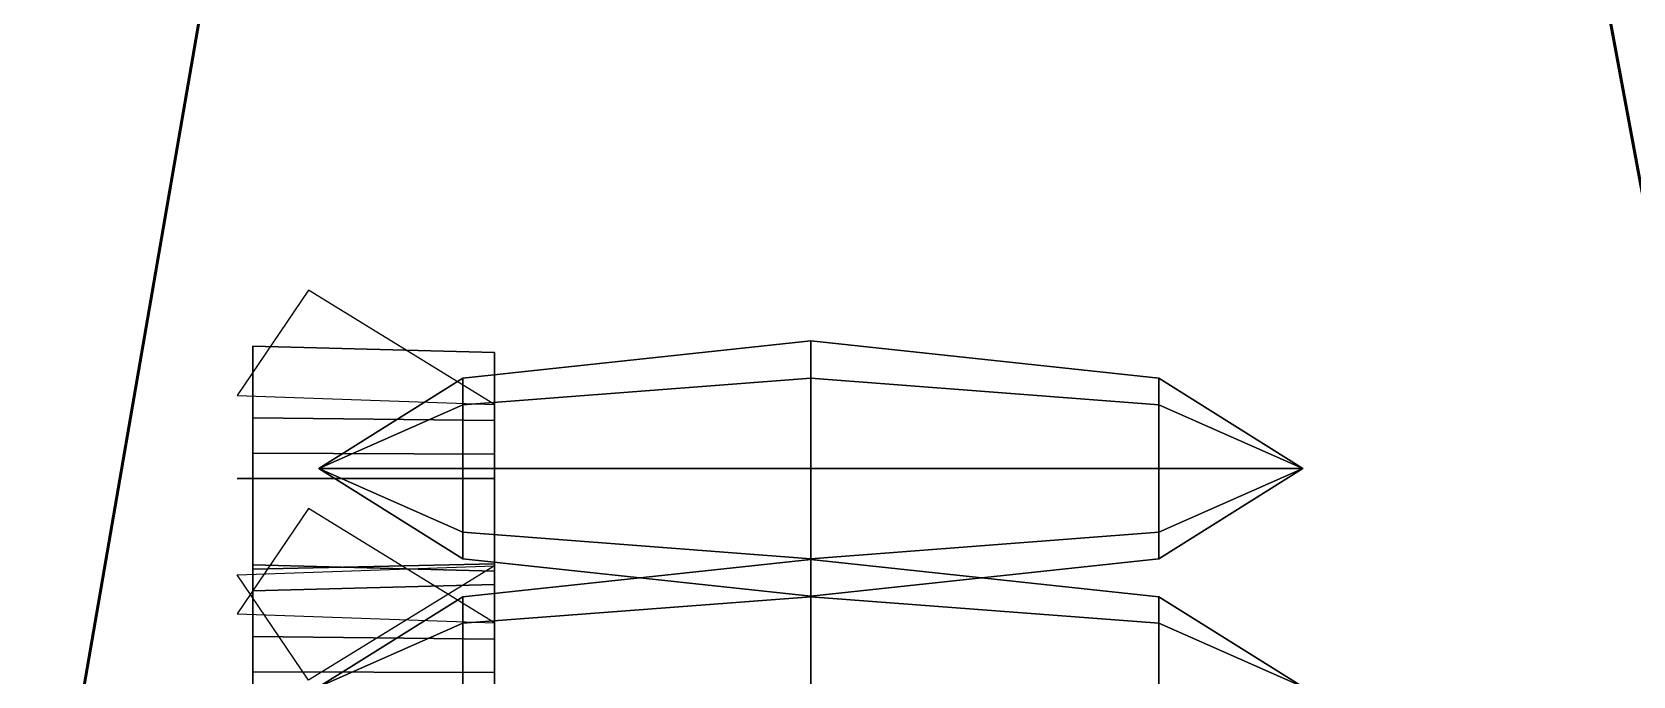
# Model space of a CAD drawing. Header units: metres. Extents: x -67.7 to 1.9, y -48.7 to 47.6.
# Drawn here: x -40.24 to -14.01, y 6.38 to 16.93 of the extents above; entities that cross this region are included whole.
import ezdxf

# ---------------------------------------------------------------- set-up
doc = ezdxf.new("R2010")
doc.units = ezdxf.units.M

msp = doc.modelspace()

# ---------------------------------------------------------------- linework, layer by layer
at = {"layer": 'AileDroite', "color": 36}
for points in [[(-40.242123, 1.360831, 11.42629), (-40.242123, 1.227727, 9.156366), (-37.292122, 18.291565, 7.987478), (-37.292122, 18.424669, 8.603401)], [(-11.442118, 1.360831, 11.42629), (-40.242123, 1.360831, 11.42629), (-37.292122, 18.424669, 8.603401), (-14.612118, 18.424669, 8.603401)], [(-14.612118, 18.424669, 8.603401), (-14.612118, 18.291565, 7.987478), (-11.442118, 1.227727, 9.156366), (-11.442118, 1.360831, 11.42629)], [(-14.612118, 18.291565, 7.987478), (-37.292122, 18.291565, 7.987478), (-40.242123, 1.227727, 9.156366), (-11.442118, 1.227727, 9.156366)]]:
    msp.add_3dface(points, dxfattribs=at)
at = {"layer": 'HBomb1', "color": 39}
for points in [[(-33.182129, 10.82513, 6.225303), (-33.182129, 11.257984, 5.180305), (-27.481655, 11.870131, 5.180305), (-27.481655, 11.257983, 6.658156)], [(-33.182129, 11.257984, 5.180305), (-33.182129, 10.82513, 4.135302), (-27.481655, 11.257983, 3.702453), (-27.481655, 11.870131, 5.180305)], [(-27.481655, 11.257983, 6.658156), (-27.481655, 11.870131, 5.180305), (-21.781185, 11.257983, 5.180305), (-21.781185, 10.82513, 6.225307)], [(-27.481655, 11.870131, 5.180305), (-27.481655, 11.257983, 3.702453), (-21.781185, 10.82513, 4.135306), (-21.781185, 11.257983, 5.180305)], [(-35.54335, 9.78013, 5.180305), (-35.54335, 9.78013, 5.180305), (-33.182129, 11.257984, 5.180305), (-33.182129, 10.82513, 6.225303)], [(-35.54335, 9.78013, 5.180305), (-35.54335, 9.78013, 5.180305), (-33.182129, 10.82513, 4.135302), (-33.182129, 11.257984, 5.180305)], [(-33.182129, 9.78013, 6.658156), (-33.182129, 10.82513, 6.225303), (-27.481655, 11.257983, 6.658156), (-27.481655, 9.780131, 7.270305)], [(-33.182129, 10.82513, 4.135302), (-33.182129, 9.78013, 3.702449), (-27.481655, 9.78013, 3.090304), (-27.481655, 11.257983, 3.702453)], [(-27.481655, 9.780131, 7.270305), (-27.481655, 11.257983, 6.658156), (-21.781185, 10.82513, 6.225307), (-21.781185, 9.780129, 6.65816)], [(-27.481655, 11.257983, 3.702453), (-27.481655, 9.78013, 3.090304), (-21.781185, 9.78013, 3.702453), (-21.781185, 10.82513, 4.135306)], [(-21.781185, 10.82513, 6.225307), (-21.781185, 11.257983, 5.180305), (-19.419962, 9.780131, 5.180305)], [(-21.781185, 11.257983, 5.180305), (-21.781185, 10.82513, 4.135306), (-19.419962, 9.780131, 5.180305)], [(-35.54335, 9.78013, 5.180305), (-35.54335, 9.78013, 5.180305), (-33.182129, 10.82513, 6.225303), (-33.182129, 9.78013, 6.658156)], [(-35.54335, 9.78013, 5.180305), (-35.54335, 9.78013, 5.180305), (-33.182129, 9.78013, 3.702449), (-33.182129, 10.82513, 4.135302)], [(-21.781185, 9.780129, 6.65816), (-21.781185, 10.82513, 6.225307), (-19.419962, 9.780131, 5.180305)], [(-21.781185, 10.82513, 4.135306), (-21.781185, 9.78013, 3.702453), (-19.419962, 9.780131, 5.180305)], [(-35.54335, 9.78013, 5.180305), (-35.54335, 9.78013, 5.180305), (-33.182129, 9.78013, 6.658156), (-33.182129, 8.73513, 6.225303)], [(-35.54335, 9.78013, 5.180305), (-35.54335, 9.78013, 5.180305), (-33.182129, 8.73513, 6.225303), (-33.182129, 8.302278, 5.180305)], [(-35.54335, 9.78013, 5.180305), (-35.54335, 9.78013, 5.180305), (-33.182129, 8.302278, 5.180305), (-33.182129, 8.73513, 4.135302)], [(-35.54335, 9.78013, 5.180305), (-35.54335, 9.78013, 5.180305), (-33.182129, 8.73513, 4.135302), (-33.182129, 9.78013, 3.702449)], [(-33.182129, 8.73513, 6.225303), (-33.182129, 9.78013, 6.658156), (-27.481655, 9.780131, 7.270305), (-27.481655, 8.302279, 6.658156)], [(-33.182129, 9.78013, 3.702449), (-33.182129, 8.73513, 4.135302), (-27.481655, 8.302279, 3.702453), (-27.481655, 9.78013, 3.090304)], [(-27.481655, 8.302279, 6.658156), (-27.481655, 9.780131, 7.270305), (-21.781185, 9.780129, 6.65816), (-21.781185, 8.735129, 6.225307)], [(-27.481655, 9.78013, 3.090304), (-27.481655, 8.302279, 3.702453), (-21.781185, 8.73513, 4.135306), (-21.781185, 9.78013, 3.702453)], [(-21.781185, 8.735129, 6.225307), (-21.781185, 9.780129, 6.65816), (-19.419962, 9.780131, 5.180305)], [(-21.781185, 8.302278, 5.180305), (-21.781185, 8.735129, 6.225307), (-19.419962, 9.780131, 5.180305)], [(-21.781185, 8.73513, 4.135306), (-21.781185, 8.302278, 5.180305), (-19.419962, 9.780131, 5.180305)], [(-21.781185, 9.78013, 3.702453), (-21.781185, 8.73513, 4.135306), (-19.419962, 9.780131, 5.180305)], [(-33.182129, 8.302278, 5.180305), (-33.182129, 8.73513, 6.225303), (-27.481655, 8.302279, 6.658156), (-27.481655, 7.690133, 5.180305)], [(-33.182129, 8.73513, 4.135302), (-33.182129, 8.302278, 5.180305), (-27.481655, 7.690133, 5.180305), (-27.481655, 8.302279, 3.702453)], [(-27.481655, 8.302279, 3.702453), (-27.481655, 7.690133, 5.180305), (-21.781185, 8.302278, 5.180305), (-21.781185, 8.73513, 4.135306)], [(-27.481655, 7.690133, 5.180305), (-27.481655, 8.302279, 6.658156), (-21.781185, 8.735129, 6.225307), (-21.781185, 8.302278, 5.180305)]]:
    msp.add_3dface(points, dxfattribs=at)
at = {"layer": 'HBomb1A1', "color": 46}
msp.add_3dface([(-32.663353, 9.616618, 6.967436), (-35.713352, 9.616618, 9.617437), (-36.88335, 9.616618, 7.177438)], dxfattribs=at)
at = {"layer": 'HBomb1A2', "color": 10}
msp.add_3dface([(-32.663353, 8.183536, 4.409347), (-35.713352, 6.309701, 2.535516), (-36.88335, 8.035041, 4.260852)], dxfattribs=at)
at = {"layer": 'HBomb1A3', "color": 11}
msp.add_3dface([(-32.663353, 10.829701, 4.449348), (-35.713352, 12.703535, 2.575518), (-36.88335, 10.978196, 4.300854)], dxfattribs=at)
at = {"layer": 'HBomb1A4', "color": 40}
for points in [[(-32.663353, 11.678491, 5.035108), (-36.623344, 11.782584, 5.024182), (-36.623344, 10.029812, 3.220823), (-32.663353, 10.016727, 3.325387)], [(-32.663353, 10.565958, 7.143871), (-36.623344, 10.609122, 7.248434), (-36.623344, 11.782584, 5.024182), (-32.663353, 11.678491, 5.035108)], [(-32.663353, 8.216619, 6.737434), (-36.623344, 8.131115, 6.819736), (-36.623344, 10.609122, 7.248434), (-32.663353, 10.565958, 7.143871)], [(-32.663353, 10.016727, 3.325387), (-36.623344, 10.029812, 3.220823), (-36.623344, 7.77308, 4.330538), (-32.663353, 7.877173, 4.377485)], [(-32.663353, 7.877173, 4.377485), (-36.623344, 7.77308, 4.330538), (-36.623344, 8.131115, 6.819736), (-32.663353, 8.216619, 6.737434)]]:
    msp.add_3dface(points, dxfattribs=at)
at = {"layer": 'HBomb2', "color": 41}
for points in [[(-33.182129, 7.245131, 6.425303), (-33.182129, 7.677985, 5.380304), (-27.481655, 8.290131, 5.380304), (-27.481655, 7.677984, 6.858156)], [(-33.182129, 7.677985, 5.380304), (-33.182129, 7.245131, 4.335302), (-27.481655, 7.677983, 3.902452), (-27.481655, 8.290131, 5.380304)], [(-27.481655, 7.677984, 6.858156), (-27.481655, 8.290131, 5.380304), (-21.781185, 7.677984, 5.380304), (-21.781185, 7.245131, 6.425306)], [(-27.481655, 8.290131, 5.380304), (-27.481655, 7.677983, 3.902452), (-21.781185, 7.245131, 4.335306), (-21.781185, 7.677984, 5.380304)], [(-35.54335, 6.200131, 5.380304), (-35.54335, 6.200131, 5.380304), (-33.182129, 7.677985, 5.380304), (-33.182129, 7.245131, 6.425303)], [(-35.54335, 6.200131, 5.380304), (-35.54335, 6.200131, 5.380304), (-33.182129, 7.245131, 4.335302), (-33.182129, 7.677985, 5.380304)], [(-33.182129, 6.200131, 6.858156), (-33.182129, 7.245131, 6.425303), (-27.481655, 7.677984, 6.858156), (-27.481655, 6.200132, 7.470304)], [(-33.182129, 7.245131, 4.335302), (-33.182129, 6.200131, 3.902449), (-27.481655, 6.200131, 3.290304), (-27.481655, 7.677983, 3.902452)], [(-27.481655, 6.200132, 7.470304), (-27.481655, 7.677984, 6.858156), (-21.781185, 7.245131, 6.425306), (-21.781185, 6.20013, 6.85816)], [(-27.481655, 7.677983, 3.902452), (-27.481655, 6.200131, 3.290304), (-21.781185, 6.200131, 3.902452), (-21.781185, 7.245131, 4.335306)], [(-21.781185, 7.245131, 6.425306), (-21.781185, 7.677984, 5.380304), (-19.419962, 6.200132, 5.380304)], [(-21.781185, 7.677984, 5.380304), (-21.781185, 7.245131, 4.335306), (-19.419962, 6.200132, 5.380304)], [(-35.54335, 6.200131, 5.380304), (-35.54335, 6.200131, 5.380304), (-33.182129, 7.245131, 6.425303), (-33.182129, 6.200131, 6.858156)], [(-35.54335, 6.200131, 5.380304), (-35.54335, 6.200131, 5.380304), (-33.182129, 6.200131, 3.902449), (-33.182129, 7.245131, 4.335302)], [(-21.781185, 6.20013, 6.85816), (-21.781185, 7.245131, 6.425306), (-19.419962, 6.200132, 5.380304)], [(-21.781185, 7.245131, 4.335306), (-21.781185, 6.200131, 3.902452), (-19.419962, 6.200132, 5.380304)]]:
    msp.add_3dface(points, dxfattribs=at)
at = {"layer": 'HBomb2A3', "color": 14}
msp.add_3dface([(-32.663353, 7.249702, 4.649349), (-35.713352, 9.123535, 2.775518), (-36.88335, 7.398196, 4.500854)], dxfattribs=at)
at = {"layer": 'HBomb2A4', "color": 15}
for points in [[(-32.663353, 8.098491, 5.235108), (-36.623344, 8.202584, 5.224182), (-36.623344, 6.449813, 3.420823), (-32.663353, 6.436728, 3.525386)], [(-32.663353, 6.985958, 7.343871), (-36.623344, 7.029122, 7.448434), (-36.623344, 8.202584, 5.224182), (-32.663353, 8.098491, 5.235108)], [(-32.663353, 4.636619, 6.937434), (-36.623344, 4.551116, 7.019735), (-36.623344, 7.029122, 7.448434), (-32.663353, 6.985958, 7.343871)], [(-32.663353, 6.436728, 3.525386), (-36.623344, 6.449813, 3.420823), (-36.623344, 4.19308, 4.530539), (-32.663353, 4.297174, 4.577485)]]:
    msp.add_3dface(points, dxfattribs=at)

doc.saveas('drawing.dxf')
